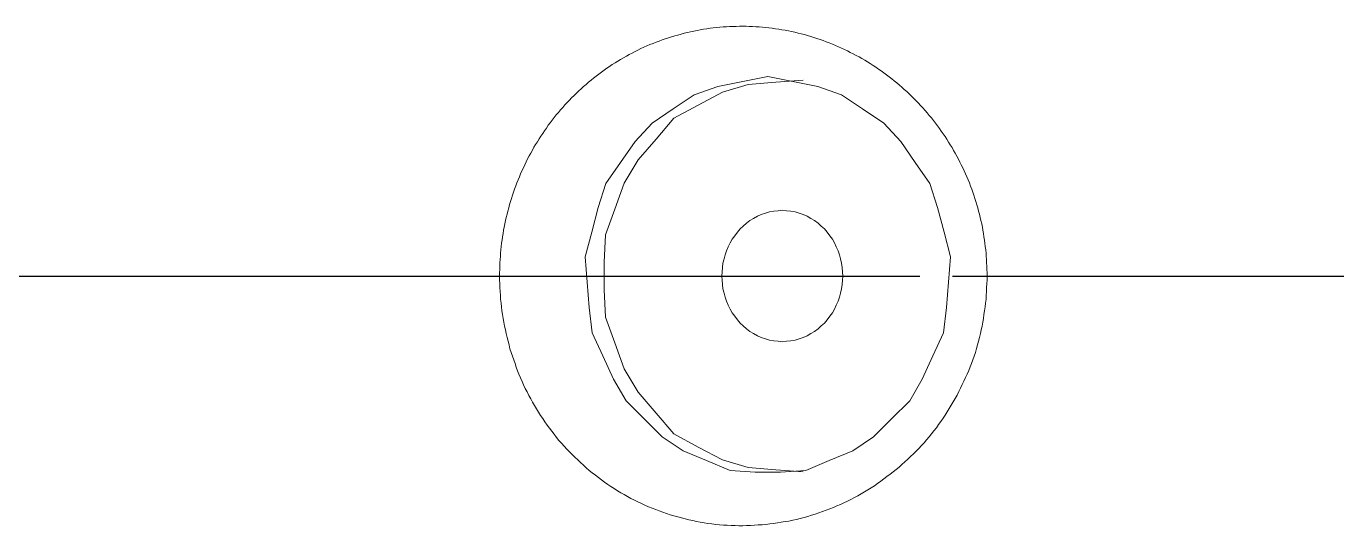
# Model space of a CAD drawing. Extents: x -5208 to -4788, y -2139 to -1842.
# Drawn here: x -4979.48 to -4969.5, y -2061.74 to -2057.94 of the extents above; entities that cross this region are included whole.
import ezdxf

# ---------------------------------------------------------------- set-up
doc = ezdxf.new("R2010")
doc.units = 0
doc.header["$LTSCALE"] = 7
doc.linetypes.add('CENTER', pattern=[2, 1.25, -0.25, 0.25, -0.25])
doc.layers.add('1', color=1, linetype='CENTER')
doc.layers.add('Trimetric', color=7, linetype='CONTINUOUS')

msp = doc.modelspace()

# ---------------------------------------------------------------- linework, layer by layer
at = {"layer": '1'}
for p, q in [((-5068.9255, -2059.843), (-4835.1187, -2059.843)), ((-5066.9276, -2059.843), (-4833.1187, -2059.843))]:
    msp.add_line(p, q, dxfattribs=at)
at = {"layer": 'Trimetric', "color": 0, "linetype": 'Continuous', "lineweight": 18}
for points in [[(-4972.1632, -2059.8429), (-4972.1645, -2059.8179), (-4972.1657, -2059.793), (-4972.1669, -2059.768), (-4972.1681, -2059.7431), (-4972.1694, -2059.7181), (-4972.1706, -2059.6931), (-4972.1718, -2059.6682), (-4972.1742, -2059.6433), (-4972.1779, -2059.6186), (-4972.1815, -2059.5939), (-4972.1852, -2059.5691), (-4972.1889, -2059.5444), (-4972.1925, -2059.5197), (-4972.1962, -2059.495), (-4972.1999, -2059.4703), (-4972.2053, -2059.4459), (-4972.2108, -2059.4215), (-4972.2162, -2059.3971), (-4972.222, -2059.3728), (-4972.2287, -2059.3487), (-4972.2353, -2059.3246), (-4972.242, -2059.3005), (-4972.2491, -2059.2765), (-4972.2566, -2059.2527), (-4972.2645, -2059.229), (-4972.2726, -2059.2053), (-4972.2812, -2059.1819), (-4972.2899, -2059.1584), (-4972.299, -2059.1352), (-4972.3083, -2059.112), (-4972.3184, -2059.0891), (-4972.3285, -2059.0662), (-4972.3386, -2059.0434), (-4972.3491, -2059.0207), (-4972.3603, -2058.9983), (-4972.3715, -2058.976), (-4972.3827, -2058.9536), (-4972.3945, -2058.9316), (-4972.4067, -2058.9098), (-4972.419, -2058.8881), (-4972.4313, -2058.8663), (-4972.4444, -2058.845), (-4972.4577, -2058.8239), (-4972.471, -2058.8027), (-4972.4845, -2058.7816), (-4972.4985, -2058.761), (-4972.5127, -2058.7404), (-4972.5273, -2058.7201), (-4972.5421, -2058.7), (-4972.5571, -2058.68), (-4972.5725, -2058.6603), (-4972.588, -2058.6407), (-4972.604, -2058.6215), (-4972.6203, -2058.6026), (-4972.6366, -2058.5836), (-4972.6528, -2058.5646), (-4972.67, -2058.5464), (-4972.6871, -2058.5282), (-4972.7043, -2058.51), (-4972.7217, -2058.4921), (-4972.7397, -2058.4748), (-4972.7577, -2058.4575), (-4972.7757, -2058.4402), (-4972.7943, -2058.4234), (-4972.8131, -2058.4069), (-4972.8319, -2058.3905), (-4972.8508, -2058.3741), (-4972.8703, -2058.3585), (-4972.8899, -2058.343), (-4972.9096, -2058.3275), (-4972.9293, -2058.3123), (-4972.9497, -2058.2978), (-4972.97, -2058.2832), (-4972.9904, -2058.2687), (-4973.011, -2058.2546), (-4973.0319, -2058.2409), (-4973.053, -2058.2275), (-4973.0742, -2058.2142), (-4973.0956, -2058.2014), (-4973.1171, -2058.1887), (-4973.139, -2058.1765), (-4973.1609, -2058.1645), (-4973.1831, -2058.1531), (-4973.2054, -2058.1417), (-4973.2276, -2058.1303), (-4973.2502, -2058.1195), (-4973.273, -2058.1093), (-4973.2957, -2058.099), (-4973.3185, -2058.0887), (-4973.3417, -2058.0795), (-4973.365, -2058.0703), (-4973.3883, -2058.0612), (-4973.4116, -2058.0523), (-4973.4353, -2058.0443), (-4973.459, -2058.0363), (-4973.4827, -2058.0283), (-4973.5065, -2058.0209), (-4973.5305, -2058.0138), (-4973.5546, -2058.0071), (-4973.5787, -2058.0006), (-4973.603, -2057.9947), (-4973.6273, -2057.9888), (-4973.6517, -2057.9835), (-4973.6762, -2057.9785), (-4973.7008, -2057.9741), (-4973.7254, -2057.9697), (-4973.75, -2057.9653), (-4973.7747, -2057.9617), (-4973.7995, -2057.9586), (-4973.8243, -2057.9554), (-4973.8491, -2057.9523), (-4973.874, -2057.9504), (-4973.899, -2057.9485), (-4973.9239, -2057.9465), (-4973.9488, -2057.9451), (-4973.9738, -2057.9444), (-4973.9988, -2057.9437), (-4974.0238, -2057.9431), (-4974.0488, -2057.9434), (-4974.0737, -2057.9439), (-4974.0987, -2057.9445), (-4974.1237, -2057.9453), (-4974.1486, -2057.9471), (-4974.1736, -2057.9489), (-4974.1985, -2057.9507), (-4974.2234, -2057.9531), (-4974.2482, -2057.9558), (-4974.273, -2057.959), (-4974.2978, -2057.9624), (-4974.3224, -2057.9664), (-4974.3471, -2057.9704), (-4974.3717, -2057.9751), (-4974.3962, -2057.9799), (-4974.4205, -2057.9855), (-4974.4449, -2057.9911), (-4974.4693, -2057.9966), (-4974.4934, -2058.003), (-4974.5175, -2058.0098), (-4974.5416, -2058.0165), (-4974.5656, -2058.0234), (-4974.5893, -2058.0313), (-4974.613, -2058.0393), (-4974.6367, -2058.0472), (-4974.6602, -2058.0557), (-4974.6835, -2058.0648), (-4974.7067, -2058.0739), (-4974.73, -2058.0831), (-4974.753, -2058.0929), (-4974.7759, -2058.1029), (-4974.7985, -2058.1135), (-4974.8211, -2058.1242), (-4974.8435, -2058.1353), (-4974.8658, -2058.1467), (-4974.8878, -2058.1584), (-4974.9097, -2058.1705), (-4974.9313, -2058.183), (-4974.9529, -2058.1956), (-4974.9746, -2058.2081), (-4974.9956, -2058.2216), (-4975.0166, -2058.2352), (-4975.0376, -2058.2488), (-4975.0584, -2058.2626), (-4975.0786, -2058.2773), (-4975.0989, -2058.2919), (-4975.1191, -2058.3065), (-4975.139, -2058.3217), (-4975.1585, -2058.3374), (-4975.178, -2058.353), (-4975.1975, -2058.3686), (-4975.2163, -2058.3851), (-4975.235, -2058.4017), (-4975.2537, -2058.4182), (-4975.2722, -2058.435), (-4975.2901, -2058.4525), (-4975.308, -2058.47), (-4975.3258, -2058.4874), (-4975.3433, -2058.5053), (-4975.3605, -2058.5234), (-4975.3774, -2058.5419), (-4975.3942, -2058.5604), (-4975.4105, -2058.5793), (-4975.4268, -2058.5983), (-4975.4426, -2058.6176), (-4975.4583, -2058.6371), (-4975.4734, -2058.657), (-4975.4885, -2058.6769), (-4975.5036, -2058.6968), (-4975.5181, -2058.7172), (-4975.5322, -2058.7378), (-4975.5464, -2058.7584), (-4975.5605, -2058.779), (-4975.5737, -2058.8002), (-4975.5868, -2058.8215), (-4975.5999, -2058.8428), (-4975.6128, -2058.8642), (-4975.6249, -2058.8861), (-4975.637, -2058.908), (-4975.649, -2058.9299), (-4975.6607, -2058.952), (-4975.672, -2058.9743), (-4975.6829, -2058.9968), (-4975.6936, -2059.0193), (-4975.7039, -2059.0421), (-4975.714, -2059.065), (-4975.7237, -2059.088), (-4975.7333, -2059.1111), (-4975.7421, -2059.1345), (-4975.7508, -2059.1579), (-4975.7596, -2059.1813), (-4975.7681, -2059.2048), (-4975.7757, -2059.2286), (-4975.7833, -2059.2524), (-4975.7909, -2059.2762), (-4975.798, -2059.3002), (-4975.8044, -2059.3243), (-4975.8109, -2059.3485), (-4975.8174, -2059.3726), (-4975.823, -2059.397), (-4975.8283, -2059.4214), (-4975.8337, -2059.4458), (-4975.8389, -2059.4702), (-4975.8434, -2059.4948), (-4975.8477, -2059.5194), (-4975.8516, -2059.5441), (-4975.8553, -2059.5689), (-4975.8586, -2059.5936), (-4975.8616, -2059.6184), (-4975.8643, -2059.6433), (-4975.8665, -2059.6682), (-4975.8683, -2059.6931), (-4975.87, -2059.718), (-4975.8718, -2059.743), (-4975.8727, -2059.768), (-4975.8733, -2059.7929), (-4975.8739, -2059.8179), (-4975.8745, -2059.8429)], [(-4972.1632, -2059.8429), (-4972.1647, -2059.8724), (-4972.1661, -2059.9018), (-4972.1676, -2059.9313), (-4972.169, -2059.9607), (-4972.1705, -2059.9902), (-4972.1719, -2060.0196), (-4972.1752, -2060.0489), (-4972.1795, -2060.0781), (-4972.1838, -2060.1073), (-4972.1881, -2060.1364), (-4972.1925, -2060.1656), (-4972.1968, -2060.1948), (-4972.2017, -2060.2238), (-4972.2082, -2060.2526), (-4972.2146, -2060.2814), (-4972.2213, -2060.3101), (-4972.2291, -2060.3385), (-4972.2369, -2060.367), (-4972.2448, -2060.3954), (-4972.2536, -2060.4235), (-4972.2627, -2060.4516), (-4972.2723, -2060.4795), (-4972.2824, -2060.5072), (-4972.2927, -2060.5348), (-4972.3036, -2060.5622), (-4972.3155, -2060.5892), (-4972.3281, -2060.6158), (-4972.3407, -2060.6425), (-4972.3532, -2060.6692), (-4972.3658, -2060.6959), (-4972.3783, -2060.7226), (-4972.3916, -2060.7489), (-4972.4067, -2060.7742), (-4972.4218, -2060.7995), (-4972.4369, -2060.8249), (-4972.452, -2060.8502), (-4972.4671, -2060.8755), (-4972.4822, -2060.9009), (-4972.4988, -2060.9252), (-4972.5156, -2060.9494), (-4972.5329, -2060.9734), (-4972.5505, -2060.997), (-4972.5685, -2061.0204), (-4972.5868, -2061.0435), (-4972.6057, -2061.0661), (-4972.6249, -2061.0885), (-4972.644, -2061.1109), (-4972.6638, -2061.1328), (-4972.684, -2061.1543), (-4972.7042, -2061.1757), (-4972.7251, -2061.1966), (-4972.7468, -2061.2165), (-4972.7686, -2061.2364), (-4972.7903, -2061.2564), (-4972.8121, -2061.2763), (-4972.8338, -2061.2962), (-4972.8558, -2061.3158), (-4972.8794, -2061.3335), (-4972.903, -2061.3512), (-4972.9266, -2061.3689), (-4972.9502, -2061.3866), (-4972.9737, -2061.4043), (-4972.9973, -2061.422), (-4973.0219, -2061.4384), (-4973.0466, -2061.4544), (-4973.0716, -2061.47), (-4973.0969, -2061.4852), (-4973.1224, -2061.5), (-4973.1481, -2061.5144), (-4973.1742, -2061.5282), (-4973.2005, -2061.5416), (-4973.2267, -2061.555), (-4973.2533, -2061.5677), (-4973.2802, -2061.5798), (-4973.3071, -2061.5919), (-4973.3343, -2061.6034), (-4973.3617, -2061.6142), (-4973.3892, -2061.625), (-4973.4168, -2061.6352), (-4973.4447, -2061.6447), (-4973.4727, -2061.6541), (-4973.5007, -2061.6632), (-4973.529, -2061.6716), (-4973.5574, -2061.6795), (-4973.5859, -2061.687), (-4973.6146, -2061.694), (-4973.6433, -2061.7005), (-4973.6722, -2061.7066), (-4973.7013, -2061.711), (-4973.7305, -2061.7155), (-4973.7596, -2061.7199), (-4973.7888, -2061.7244), (-4973.8179, -2061.7288), (-4973.8471, -2061.7333), (-4973.8765, -2061.735), (-4973.906, -2061.7365), (-4973.9354, -2061.738), (-4973.9649, -2061.7396), (-4973.9943, -2061.7411), (-4974.0238, -2061.7427), (-4974.0533, -2061.7424), (-4974.0827, -2061.7417), (-4974.1122, -2061.741), (-4974.1416, -2061.7392), (-4974.1711, -2061.737), (-4974.2005, -2061.7349), (-4974.2298, -2061.732), (-4974.2591, -2061.7286), (-4974.2883, -2061.7247), (-4974.3175, -2061.7202), (-4974.3466, -2061.7155), (-4974.3756, -2061.71), (-4974.4043, -2061.7036), (-4974.4329, -2061.6964), (-4974.4615, -2061.6891), (-4974.4901, -2061.6818), (-4974.5187, -2061.6746), (-4974.5472, -2061.6673), (-4974.5755, -2061.6589), (-4974.6032, -2061.6488), (-4974.6309, -2061.6387), (-4974.6586, -2061.6286), (-4974.6863, -2061.6185), (-4974.714, -2061.6084), (-4974.7415, -2061.5979), (-4974.7686, -2061.5861), (-4974.7954, -2061.5738), (-4974.822, -2061.5612), (-4974.8484, -2061.548), (-4974.8746, -2061.5344), (-4974.9006, -2061.5205), (-4974.9261, -2061.5057), (-4974.9516, -2061.491), (-4974.9771, -2061.4762), (-4975.0019, -2061.4601), (-4975.0266, -2061.4441), (-4975.0514, -2061.4281), (-4975.075, -2061.4104), (-4975.0985, -2061.3925), (-4975.1219, -2061.3747), (-4975.1454, -2061.3569), (-4975.1689, -2061.339), (-4975.1924, -2061.3212), (-4975.2145, -2061.3017), (-4975.236, -2061.2816), (-4975.2576, -2061.2615), (-4975.2792, -2061.2414), (-4975.3008, -2061.2213), (-4975.3224, -2061.2012), (-4975.3433, -2061.1805), (-4975.3637, -2061.1591), (-4975.3835, -2061.1373), (-4975.403, -2061.1152), (-4975.4223, -2061.0928), (-4975.441, -2061.0701), (-4975.4595, -2061.0471), (-4975.4773, -2061.0236), (-4975.4951, -2061.0001), (-4975.5128, -2060.9765), (-4975.5294, -2060.9521), (-4975.5461, -2060.9278), (-4975.5627, -2060.9035), (-4975.5782, -2060.8783), (-4975.5936, -2060.8532), (-4975.6091, -2060.8281), (-4975.6234, -2060.8024), (-4975.6376, -2060.7765), (-4975.6519, -2060.7507), (-4975.6654, -2060.7245), (-4975.6786, -2060.6981), (-4975.6912, -2060.6714), (-4975.7035, -2060.6446), (-4975.7154, -2060.6177), (-4975.7268, -2060.5905), (-4975.7374, -2060.563), (-4975.7471, -2060.5351), (-4975.7568, -2060.5073), (-4975.7665, -2060.4794), (-4975.7761, -2060.4515), (-4975.7858, -2060.4237), (-4975.7952, -2060.3958), (-4975.8022, -2060.3671), (-4975.8092, -2060.3384), (-4975.8161, -2060.3098), (-4975.8231, -2060.2811), (-4975.8301, -2060.2525), (-4975.837, -2060.2238), (-4975.8427, -2060.1949), (-4975.8478, -2060.1659), (-4975.8524, -2060.1367), (-4975.8565, -2060.1075), (-4975.8604, -2060.0783), (-4975.8635, -2060.049), (-4975.8663, -2060.0196), (-4975.8684, -2059.9902), (-4975.8705, -2059.9608), (-4975.8724, -2059.9314), (-4975.8731, -2059.9019), (-4975.8738, -2059.8724), (-4975.8745, -2059.8429)]]:
    msp.add_lwpolyline(points, dxfattribs=at)
for points in [[(-4973.8325, -2058.3247), (-4973.6425, -2058.3632), (-4973.4525, -2058.4018), (-4973.2725, -2058.4643), (-4973.1116, -2058.5725), (-4972.9507, -2058.6807), (-4972.8214, -2058.821), (-4972.7107, -2058.9802), (-4972.6001, -2059.1393), (-4972.5406, -2059.3221), (-4972.4915, -2059.5097), (-4972.4423, -2059.6972), (-4972.4568, -2059.8902), (-4972.4733, -2060.0834), (-4972.4958, -2060.275), (-4972.5766, -2060.4513), (-4972.6574, -2060.6275), (-4972.753, -2060.7934), (-4972.8908, -2060.9298), (-4973.0285, -2061.0663), (-4973.1869, -2061.1718), (-4973.3656, -2061.247), (-4973.5443, -2061.3222), (-4973.7356, -2061.3354), (-4973.9294, -2061.3354), (-4974.1207, -2061.3222), (-4974.2994, -2061.247), (-4974.4781, -2061.1718), (-4974.6365, -2061.0663), (-4974.7742, -2060.9298), (-4974.912, -2060.7934), (-4975.0076, -2060.6275), (-4975.0884, -2060.4513), (-4975.1691, -2060.275), (-4975.1917, -2060.0834), (-4975.2081, -2059.8902), (-4975.2227, -2059.6972), (-4975.1735, -2059.5097), (-4975.1244, -2059.3221), (-4975.0649, -2059.1393), (-4974.9542, -2058.9802), (-4974.8436, -2058.821), (-4974.7143, -2058.6807), (-4974.5534, -2058.5725), (-4974.3925, -2058.4643), (-4974.2125, -2058.4018), (-4974.0225, -2058.3632)], [(-4973.262, -2059.843), (-4973.265, -2059.8103), (-4973.268, -2059.7777), (-4973.271, -2059.7451), (-4973.2798, -2059.7135), (-4973.2886, -2059.6819), (-4973.2977, -2059.6505), (-4973.3122, -2059.6211), (-4973.3267, -2059.5917), (-4973.3417, -2059.5626), (-4973.3614, -2059.5365), (-4973.3812, -2059.5103), (-4973.4019, -2059.485), (-4973.4264, -2059.4633), (-4973.4509, -2059.4415), (-4973.4767, -2059.4215), (-4973.5051, -2059.4051), (-4973.5334, -2059.3886), (-4973.5632, -2059.3755), (-4973.5944, -2059.3653), (-4973.6255, -2059.3551), (-4973.6577, -2059.35), (-4973.6903, -2059.3465), (-4973.7229, -2059.343), (-4973.7555, -2059.3465), (-4973.7881, -2059.35), (-4973.8203, -2059.3551), (-4973.8514, -2059.3653), (-4973.8826, -2059.3755), (-4973.9124, -2059.3887), (-4973.9408, -2059.4051), (-4973.9691, -2059.4215), (-4973.9949, -2059.4415), (-4974.0194, -2059.4633), (-4974.0439, -2059.485), (-4974.0646, -2059.5103), (-4974.0844, -2059.5365), (-4974.1041, -2059.5626), (-4974.1191, -2059.5917), (-4974.1336, -2059.6211), (-4974.1481, -2059.6505), (-4974.1572, -2059.6819), (-4974.166, -2059.7135), (-4974.1748, -2059.7451), (-4974.1778, -2059.7777), (-4974.1808, -2059.8103), (-4974.1838, -2059.843), (-4974.1808, -2059.8756), (-4974.1778, -2059.9082), (-4974.1748, -2059.9409), (-4974.166, -2059.9724), (-4974.1572, -2060.004), (-4974.1481, -2060.0355), (-4974.1336, -2060.0649), (-4974.1191, -2060.0943), (-4974.1041, -2060.1233), (-4974.0844, -2060.1495), (-4974.0646, -2060.1756), (-4974.0439, -2060.2009), (-4974.0194, -2060.2227), (-4973.9949, -2060.2444), (-4973.9691, -2060.2644), (-4973.9408, -2060.2808), (-4973.9124, -2060.2973), (-4973.8826, -2060.3104), (-4973.8514, -2060.3206), (-4973.8203, -2060.3309), (-4973.7881, -2060.336), (-4973.7555, -2060.3395), (-4973.7229, -2060.343), (-4973.6903, -2060.3395), (-4973.6577, -2060.336), (-4973.6255, -2060.3309), (-4973.5944, -2060.3206), (-4973.5632, -2060.3104), (-4973.5334, -2060.2973), (-4973.505, -2060.2808), (-4973.4767, -2060.2644), (-4973.4509, -2060.2444), (-4973.4264, -2060.2227), (-4973.4019, -2060.2009), (-4973.3812, -2060.1756), (-4973.3614, -2060.1495), (-4973.3417, -2060.1233), (-4973.3267, -2060.0942), (-4973.3122, -2060.0649), (-4973.2977, -2060.0355), (-4973.2886, -2060.004), (-4973.2798, -2059.9724), (-4973.271, -2059.9409), (-4973.268, -2059.9082), (-4973.265, -2059.8756)]]:
    msp.add_lwpolyline(points, close=True, dxfattribs=at)
at = {"layer": 'Trimetric', "color": 0, "linetype": 'Continuous', "lineweight": 13}
for points in [[(-4973.5644, -2061.3331), (-4973.7732, -2061.3166), (-4973.9819, -2061.3002), (-4974.1782, -2061.2402), (-4974.3639, -2061.1435), (-4974.5474, -2061.0439), (-4974.6836, -2060.8849), (-4974.8198, -2060.7258), (-4974.9251, -2060.5488), (-4974.9964, -2060.3519), (-4975.0677, -2060.155), (-4975.0795, -2059.9477), (-4975.0795, -2059.7383), (-4975.0677, -2059.5309), (-4974.9964, -2059.3341), (-4974.9252, -2059.1372), (-4974.8198, -2058.9601), (-4974.6836, -2058.8011), (-4974.5474, -2058.642), (-4974.3639, -2058.5424), (-4974.1782, -2058.4457), (-4973.982, -2058.3857), (-4973.7732, -2058.3693), (-4973.5645, -2058.3529)], [(-4977.0838, -2059.843), (-4979.3479, -2059.843)], [(-4973.0838, -2059.843), (-4976.0838, -2059.843)]]:
    msp.add_lwpolyline(points, dxfattribs=at)

doc.saveas('drawing.dxf')
